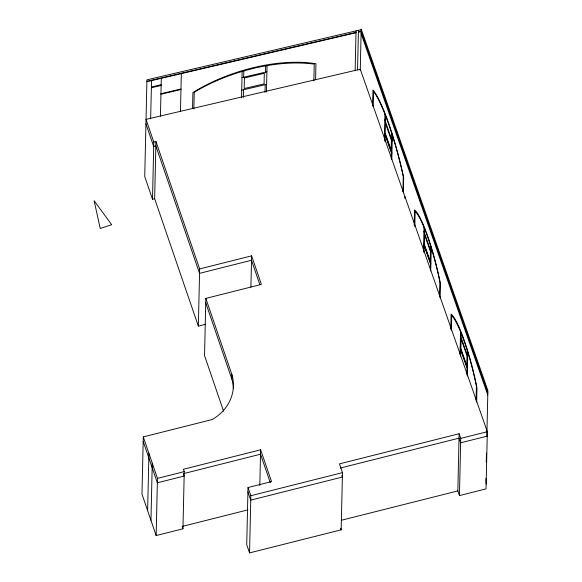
<?xml version="1.0" encoding="UTF-8"?>
<svg xmlns="http://www.w3.org/2000/svg" width="582" height="582" viewBox="0 0 582 582"><rect width="100%" height="100%" fill="white"/><g stroke="black" fill="none" stroke-linecap="round" stroke-linejoin="round"><path stroke-width="0.87" d="M205.395 324.341L198.346 326.116L199.648 268.928L251.613 255.847L261.391 284.402L205.839 298.413L231.898 374.546A48.335 41.86 1.3 0 1 212.263 419.513L143.281 436.915L141.986 494.103L156.151 535.564L182.952 528.805L184.254 471.616L183.446 469.259L260.62 449.799L271.539 481.59L248.019 487.534L246.724 544.723L249.554 552.9L341.168 529.831L342.471 472.642L339.466 463.861L459.133 433.736L460.733 438.406L459.438 495.595L486.035 488.887L487.33 431.699L360.28 69.222L146.031 119.383L153.801 142.066L152.506 199.255L154.652 198.702L155.947 141.513L153.801 142.066M150.629 118.917L151.56 80.6M147.639 510.603L148.934 453.414L143.281 436.915M150.964 520.344L152.266 463.156L148.934 453.414M160.436 116.16L161.294 78.323M156.151 535.564L157.453 478.368L152.266 463.156M180.471 111.475L181.329 73.63M192.54 108.558L192.904 92.553A105.131 50.372 -17.7 0 1 315.953 63.744L315.59 79.756M193.864 108.878L194.243 92.24A106.732 51.143 -17.7 0 1 314.244 64.144L313.873 80.782M205.839 298.413L204.544 355.602L223.575 411.205M233.317 388.631A48.335 41.86 1.3 0 0 231.789 378.962L231.898 374.546M241.545 97.827L242.141 71.448L242.694 71.28M243.662 77.239L243.807 70.96L243.254 71.12M243.341 97.405L243.516 89.774M250.907 287.101L251.613 255.847M249.554 552.9L250.849 495.711L248.019 487.534M265.006 92.334L265.181 84.703M265.523 72.117L265.661 65.868L267.058 65.628L266.454 91.992M259.805 485.526L260.62 449.799M355.136 70.662L356.038 30.882M357.537 70.102L358.439 30.322M360.251 70.546L361.189 29.1L487.876 390.537L486.85 435.882M372.64 105.313L372.989 90.101A74.612 11.56 75.5 0 1 403.697 177.706L403.348 192.918M373.135 106.71L373.477 91.498A75.631 11.713 75.5 0 1 403.253 176.455L402.911 191.667M384.411 140.058L384.586 132.456M384.935 114.13L384.52 132.274L391.941 153.444M385.015 141.768L385.168 135.017L391.402 152.811L391.271 158.719M385.473 121.74L385.604 115.862M391.686 139.462L391.817 133.649M391.81 159.359L392.355 135.344M404.825 198.244L404.868 196.476M414.217 224.928L414.559 209.876A57.342 8.883 75.5 0 1 440.443 283.718L440.116 297.882M414.821 226.456L415.155 211.586A56.287 8.715 75.5 0 1 439.861 282.066L439.541 296.063M423.47 251.177L424.009 227.336M424.052 252.799L424.205 245.822L430.476 263.697L430.338 269.801M424.453 232.946L424.554 228.668M430.695 250.755L430.796 246.448M430.716 270.921L431.24 247.881M450.752 329.172L451.094 314.113A57.342 8.883 75.5 0 1 476.978 387.954L476.658 402.126M451.356 330.7L451.697 315.83A56.287 8.715 75.5 0 1 476.396 386.303L476.083 400.3M460.027 354.547L460.551 331.573M460.995 337.182L461.089 332.911M460.609 356.169L460.748 350.066L467.011 367.94L466.873 374.044M459.438 495.595L457.838 490.924L459.133 433.736M467.237 354.991L467.331 350.684M467.23 376.03L467.775 352.117M485.883 478.513L486.145 484.086M486.254 462.188L486.457 453.116M242.141 71.448L243.807 70.96M157.453 478.368L184.254 471.616M183.345 473.675L260.518 454.215L270.259 482.573M340.244 468.059L459.031 438.151L460.638 442.822L487.229 436.114M460.733 438.406L487.33 431.699M250.849 495.711L342.471 472.642M182.144 526.448L247.917 509.868M341.685 520.17L457.838 490.924M361.175 29.682L146.933 79.836L144.736 176.572L152.506 199.255M146.897 81.305L356.009 32.352M358.403 31.777L361.146 31.137M146.89 81.691L356.002 32.738M358.396 32.265L361.131 31.617M151.415 87.002L161.149 84.725M151.4 87.737L161.134 85.459M160.945 93.717L180.98 89.024M160.938 94.204L180.966 89.512M242.003 77.624L266.912 71.797M241.712 90.195L266.629 84.361M361.138 31.406L487.825 392.843M361.087 33.509L487.774 394.945M384.804 119.834L392.224 141.011M423.914 231.41L431.146 252.028M460.457 335.654L467.681 356.264M423.645 243.392L430.869 264.002M460.18 347.629L467.411 368.246M247.917 491.95L250.747 500.127L342.369 477.058L341.823 475.465M155.947 141.513L199.648 268.928M154.652 198.702L198.346 326.116M259.848 284.62L251.511 260.263L199.546 273.344L155.852 145.929L153.699 146.482L145.936 123.799M340.623 528.238L341.168 529.831M205.744 302.829L231.796 378.962M183.614 474.461L184.152 476.032L157.351 482.791L143.179 441.331M182.413 527.234L182.952 528.805M244.433 77.944L244.193 88.544L264.068 83.895L264.308 73.296L244.433 77.944M385.437 123.253L385.211 133.089L391.148 150.032L391.373 140.189L385.437 123.253M424.569 234.75L424.351 244.476L430.214 261.209L430.44 251.475L424.569 234.75M461.111 338.986L460.886 348.72L466.757 365.445L466.975 355.718L461.111 338.986M111.671 224.674L100.22 228.508L94.124 200.725L111.671 224.674"/></g></svg>
